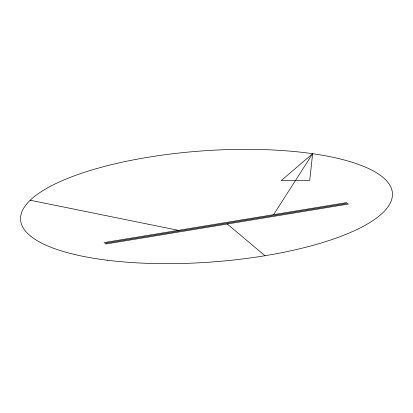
<?xml version="1.0" encoding="UTF-8"?>
<svg xmlns="http://www.w3.org/2000/svg" width="413" height="413" viewBox="0 0 413 413"><rect width="100%" height="100%" fill="white"/><g stroke="black" fill="none" stroke-linecap="round" stroke-linejoin="round"><path stroke-width="0.62" d="M312.636 153.698L309.719 180.424L281.232 180.564L312.636 153.698L273.607 214.652M104.05 242.586L346.832 202.587M104.907 243.309L347.689 203.304M105.764 244.031L348.541 204.027M30.195 200.238L178.37 230.34M227.295 224.006L264.976 255.719M107.607 260.267A186.392 55.74 -4.1 0 0 392.329 196.449A186.392 55.74 -4.1 0 0 119.558 162.784A186.392 55.74 -4.1 0 0 107.607 260.267"/></g></svg>
